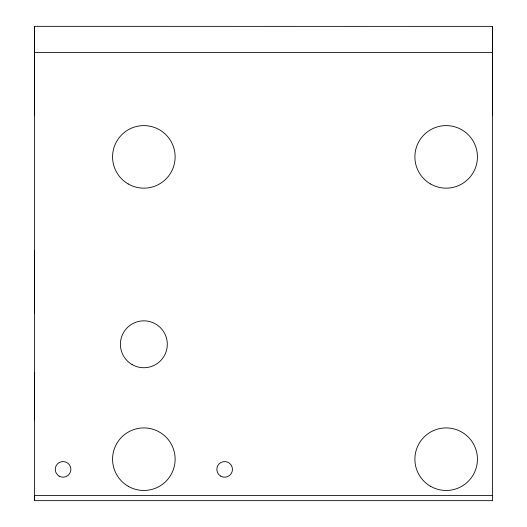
<?xml version="1.0" encoding="UTF-8"?>
<svg xmlns="http://www.w3.org/2000/svg" width="527" height="527" viewBox="0 0 527 527"><rect width="100%" height="100%" fill="white"/><g stroke="black" fill="none" stroke-linecap="round" stroke-linejoin="round"><path stroke-width="0.79" d="M34.4 500.65L34.4 26.35L492.6 26.376L492.6 500.65L34.4 500.65L34.4 495.439L492.6 495.439M492.6 114.945L492.6 26.376M34.4 52.45L492.6 52.45M34.4 26.35L34.4 114.945M34.4 250.463L34.4 313.012M34.4 372.951L34.4 419.861M430.526 486.276A31.271 31.271 0 0 0 477.436 459.188A31.271 31.271 0 0 0 430.526 432.107A31.271 31.271 0 0 0 430.526 486.276M132.132 364.598A23.458 23.458 0 0 0 167.309 344.283A23.458 23.458 0 0 0 132.132 323.973A23.458 23.458 0 0 0 132.132 364.598M128.219 486.276A31.271 31.271 0 0 0 175.129 459.188A31.271 31.271 0 0 0 128.219 432.107A31.271 31.271 0 0 0 128.219 486.276M220.741 476.144A7.819 7.819 0 0 0 232.466 469.379A7.819 7.819 0 0 0 220.741 462.607A7.819 7.819 0 0 0 220.741 476.144M59.162 476.144A7.819 7.819 0 0 0 70.888 469.379A7.819 7.819 0 0 0 59.162 462.607A7.819 7.819 0 0 0 59.162 476.144M128.219 183.969A31.271 31.271 0 0 0 175.129 156.881A31.271 31.271 0 0 0 128.219 129.8A31.271 31.271 0 0 0 128.219 183.969M430.526 183.969A31.271 31.271 0 0 0 477.436 156.881A31.271 31.271 0 0 0 430.526 129.8A31.271 31.271 0 0 0 430.526 183.969"/></g></svg>
